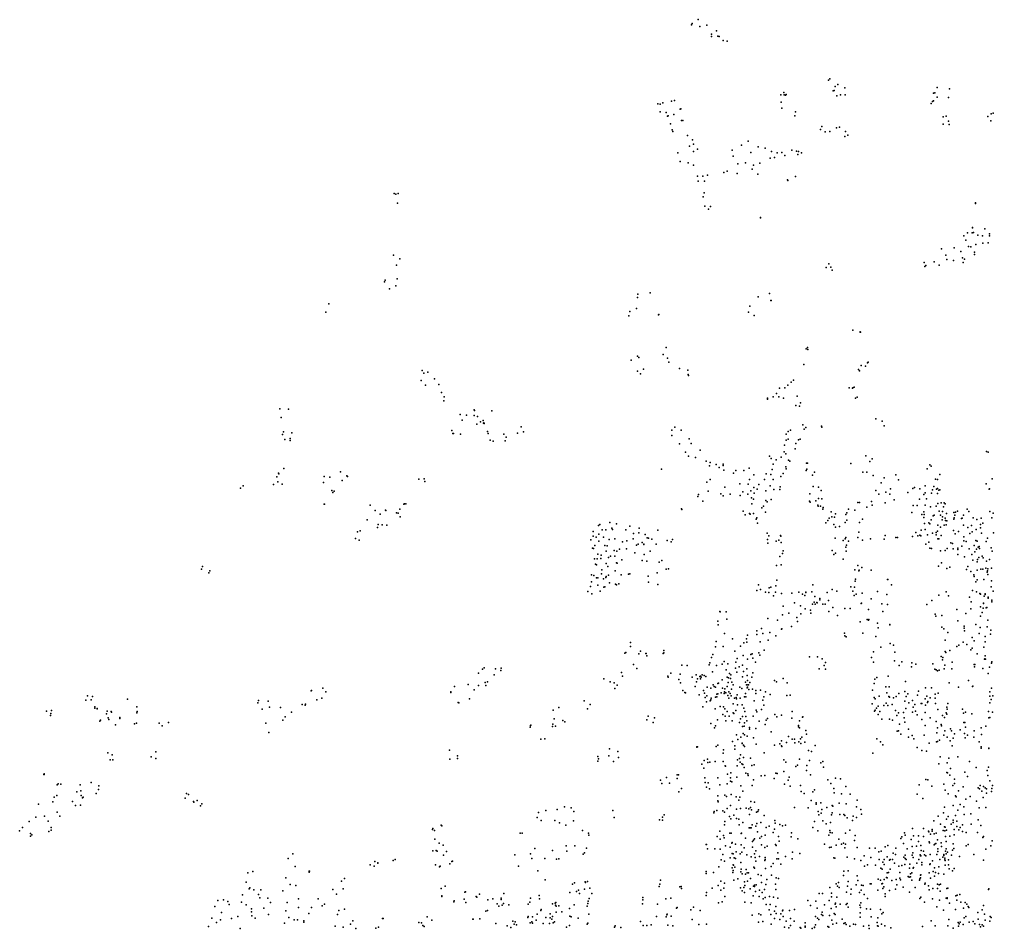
# Model space of a CAD drawing. Header units: millimetres. Extents: x -60275265 to 22802890, y -38578442 to 24337084.
# Drawn here: x -25830378 to -18736378, y -18647304 to -12029304 of the extents above; entities that cross this region are included whole.
import ezdxf

# ---------------------------------------------------------------- set-up
doc = ezdxf.new("R2010")
doc.units = ezdxf.units.MM
doc.header["$MEASUREMENT"] = 0
doc.layers.add('particles', color=7, linetype='Continuous', true_color=0x000000)

msp = doc.modelspace()

# ---------------------------------------------------------------- linework, layer by layer
at = {"layer": 'particles', "color": 93, "true_color": 0x67d435}
for p in [(-20931378, -12059304), (-20887378, -12029304), (-20936378, -12067304), (-20875378, -12081304), (-20824378, -12071304), (-20754378, -12112304), (-20791378, -12135304), (-20789378, -12153304), (-20744378, -12151304), (-20734378, -12153304), (-20706378, -12183304), (-20676378, -12188304), (-19937378, -12471304), (-19927378, -12462304), (-19905378, -12548304), (-19897378, -12547304), (-19890378, -12518304), (-19870378, -12503304), (-19820378, -12526304), (-19147378, -12523304), (-19057378, -12534304), (-21082378, -12623304), (-21060378, -12618304), (-20284378, -12577304), (-20262378, -12561304), (-20261378, -12578304), (-20251378, -12579304), (-20246378, -12574304), (-19878378, -12586304), (-19850378, -12578304), (-19816378, -12578304), (-19180378, -12626304), (-19173378, -12566304), (-19173378, -12622304), (-19163378, -12563304), (-19147378, -12594304), (-19065378, -12596304), (-21181378, -12642304), (-21164378, -12645304), (-21144378, -12636304), (-21017378, -12682304), (-21013378, -12679304), (-20283378, -12632304), (-20278378, -12674304), (-19191378, -12640304), (-21164378, -12702304), (-21119378, -12706304), (-21111378, -12733304), (-21105378, -12731304), (-21064378, -12721304), (-21009378, -12765304), (-20999378, -12765304), (-20184378, -12731304), (-20177378, -12702304), (-19103378, -12738304), (-19080378, -12733304), (-18778378, -12735304), (-18756378, -12768304), (-18753378, -12717304), (-18739378, -12711304), (-21088378, -12789304), (-21077378, -12832304), (-19995378, -12829304), (-19987378, -12808304), (-19880378, -12817304), (-19858378, -12812304), (-19102378, -12791304), (-19063378, -12769304), (-19058378, -12794304), (-21072378, -12845304), (-20965378, -12873304), (-20929378, -12904304), (-19963378, -12848304), (-19927378, -12844304), (-19819378, -12882304), (-19815378, -12845304), (-19798378, -12872304), (-20951378, -12952304), (-20922378, -12937304), (-20891378, -12974304), (-20639378, -12980304), (-20571378, -12944304), (-20522378, -12915304), (-20449378, -12955304), (-20400378, -12965304), (-20205378, -12981304), (-21034378, -13001304), (-20921378, -12990304), (-20633378, -13024304), (-20504378, -12998304), (-20362378, -13038304), (-20354378, -12990304), (-20332378, -13034304), (-20311378, -12999304), (-20277378, -12997304), (-20256378, -13018304), (-20170378, -12988304), (-20160378, -13011304), (-20157378, -12991304), (-20135378, -12999304), (-21018378, -13063304), (-20959378, -13072304), (-20920378, -13090304), (-20599378, -13081304), (-20543378, -13072304), (-20493378, -13119304), (-20484378, -13090304), (-20439378, -13075304), (-20893378, -13169304), (-20853378, -13170304), (-20818378, -13163304), (-20700378, -13143304), (-20675378, -13134304), (-20602378, -13150304), (-20452378, -13155304), (-20178378, -13172304), (-20886378, -13206304), (-20841378, -13207304), (-20236378, -13196304), (-20234378, -13201304), (-23102378, -13295304), (-23088378, -13300304), (-23073378, -13295304), (-20850378, -13320304), (-20843378, -13290304), (-23078378, -13366304), (-23078378, -13367304), (-20838378, -13389304), (-20798378, -13391304), (-18868378, -13364304), (-18868378, -13368304), (-18868378, -13368304), (-20813378, -13409304), (-20434378, -13472304), (-20433378, -13471304), (-18890378, -13543304), (-18889378, -13545304), (-18952378, -13605304), (-18926378, -13582304), (-18891378, -13582304), (-18881378, -13581304), (-18851378, -13598304), (-18817378, -13605304), (-18799378, -13553304), (-18766378, -13589304), (-18765378, -13604304), (-18938378, -13635304), (-18918378, -13681304), (-18901378, -13685304), (-18866378, -13666304), (-18814378, -13658304), (-18774378, -13655304), (-23105378, -13744304), (-19116378, -13699304), (-19084378, -13745304), (-19022378, -13692304), (-18975378, -13717304), (-18875378, -13722304), (-18875378, -13740304), (-23084378, -13818304), (-23061378, -13771304), (-19935378, -13807304), (-19922378, -13832304), (-19240378, -13798304), (-19236378, -13827304), (-19229378, -13819304), (-19169378, -13793304), (-19133378, -13817304), (-19076378, -13777304), (-19027378, -13783304), (-18963378, -13764304), (-18958378, -13798304), (-18947378, -13774304), (-19954378, -13834304), (-19910378, -13854304), (-23172378, -13939304), (-23167378, -13926304), (-23088378, -13967304), (-23080378, -13916304), (-23135378, -13989304), (-21327378, -14029304), (-21236378, -14019304), (-20368378, -14025304), (-23578378, -14100304), (-21330378, -14053304), (-20450378, -14048304), (-20357378, -14075304), (-20356378, -14075304), (-23598378, -14160304), (-21392378, -14187304), (-21391378, -14187304), (-21384378, -14154304), (-21335378, -14132304), (-21177378, -14178304), (-21177378, -14178304), (-21174378, -14177304), (-20520378, -14160304), (-20510378, -14117304), (-20480378, -14184304), (-19761378, -14291304), (-19760378, -14292304), (-19760378, -14292304), (-19708378, -14304304), (-19708378, -14305304), (-19705378, -14306304), (-21142378, -14469304), (-21120378, -14418304), (-20100378, -14427304), (-20091378, -14418304), (-20089378, -14432304), (-21376378, -14510304), (-21330378, -14481304), (-21318378, -14490304), (-21111378, -14495304), (-21101378, -14523304), (-20118378, -14542304), (-19655378, -14529304), (-19654378, -14529304), (-19648378, -14525304), (-22896378, -14584304), (-22886378, -14603304), (-22856378, -14596304), (-21328378, -14590304), (-21307378, -14609304), (-21286378, -14574304), (-21023378, -14570304), (-20962378, -14582304), (-19719378, -14578304), (-19713378, -14586304), (-19699378, -14549304), (-19669378, -14553304), (-22905378, -14657304), (-22807378, -14646304), (-20959378, -14614304), (-20958378, -14622304), (-20210378, -14670304), (-20193378, -14654304), (-22874378, -14691304), (-22776378, -14687304), (-22756378, -14745304), (-20317378, -14752304), (-20295378, -14713304), (-20255378, -14711304), (-20233378, -14691304), (-19788378, -14710304), (-19764378, -14713304), (-19760378, -14710304), (-19752378, -14707304), (-22740378, -14806304), (-22736378, -14775304), (-20383378, -14787304), (-20383378, -14792304), (-20341378, -14775304), (-20299378, -14775304), (-20265378, -14785304), (-20167378, -14772304), (-20142378, -14819304), (-19742378, -14787304), (-19729378, -14778304), (-23935378, -14863304), (-23870378, -14867304), (-22519378, -14871304), (-22516378, -14876304), (-22391378, -14879304), (-20176378, -14840304), (-20150378, -14844304), (-23923378, -14927304), (-22621378, -14904304), (-22605378, -14947304), (-22575378, -14910304), (-22518378, -14913304), (-22494378, -14920304), (-22473378, -14958304), (-22452378, -14948304), (-22450378, -14968304), (-22449378, -14966304), (-19594378, -14936304), (-19547378, -14954304), (-23908378, -15032304), (-22680378, -15021304), (-22500378, -14976304), (-22446378, -14971304), (-22421378, -15029304), (-22175378, -14994304), (-22158378, -15032304), (-21080378, -15019304), (-21056378, -14997304), (-21011378, -15018304), (-20232378, -15028304), (-20215378, -15018304), (-20125378, -14981304), (-20116378, -15012304), (-20102378, -14999304), (-19988378, -14990304), (-19987378, -14996304), (-19533378, -14988304), (-23915378, -15051304), (-23897378, -15087304), (-23858378, -15080304), (-23858378, -15093304), (-23847378, -15039304), (-22674378, -15044304), (-22669378, -15042304), (-22618378, -15047304), (-22417378, -15043304), (-22401378, -15091304), (-22379378, -15100304), (-22303378, -15048304), (-22292378, -15096304), (-22285378, -15071304), (-22204378, -15040304), (-21079378, -15057304), (-20952378, -15081304), (-20246378, -15048304), (-20246378, -15091304), (-20231378, -15085304), (-20157378, -15090304), (-20143378, -15085304), (-21024378, -15118304), (-20979378, -15179304), (-20937378, -15116304), (-20873378, -15164304), (-20261378, -15177304), (-20258378, -15127304), (-20181378, -15154304), (-20176378, -15115304), (-18787378, -15173304), (-18787378, -15173304), (-18775378, -15179304), (-20957378, -15208304), (-20906378, -15217304), (-20830378, -15244304), (-20368378, -15209304), (-20356378, -15226304), (-20318378, -15234304), (-20282378, -15216304), (-20249378, -15191304), (-20230378, -15238304), (-20219378, -15245304), (-19666378, -15206304), (-19636378, -15246304), (-19620378, -15227304), (-23905378, -15297304), (-23493378, -15322304), (-21155378, -15302304), (-21155378, -15302304), (-20805378, -15279304), (-20800378, -15254304), (-20756378, -15270304), (-20734378, -15290304), (-20705378, -15267304), (-20704378, -15275304), (-20699378, -15311304), (-20612378, -15312304), (-20554378, -15313304), (-20516378, -15296304), (-20347378, -15305304), (-20341378, -15266304), (-20248378, -15286304), (-20245378, -15301304), (-20100378, -15313304), (-20099378, -15259304), (-20099378, -15259304), (-20095378, -15304304), (-20092378, -15260304), (-19775378, -15261304), (-19219378, -15300304), (-19200378, -15272304), (-19191378, -15281304), (-23956378, -15359304), (-23955378, -15358304), (-23943378, -15333304), (-23942378, -15338304), (-23610378, -15355304), (-23569378, -15360304), (-23480378, -15385304), (-23446378, -15352304), (-23440378, -15357304), (-22921378, -15376304), (-22882378, -15373304), (-22878378, -15393304), (-20799378, -15377304), (-20629378, -15332304), (-20512378, -15379304), (-20482378, -15344304), (-20405378, -15379304), (-20393378, -15336304), (-20358378, -15341304), (-20341378, -15377304), (-20285378, -15356304), (-20268378, -15334304), (-20054378, -15347304), (-20039378, -15324304), (-19688378, -15325304), (-19659378, -15324304), (-19613378, -15348304), (-19533378, -15367304), (-19448378, -15343304), (-19428378, -15381304), (-19158378, -15375304), (-19144378, -15377304), (-19127378, -15342304), (-18745378, -15372304), (-24220378, -15442304), (-24201378, -15424304), (-23980378, -15415304), (-23948378, -15394304), (-23948378, -15394304), (-23916378, -15411304), (-23616378, -15400304), (-23554378, -15459304), (-23539378, -15464304), (-20824378, -15397304), (-20815378, -15462304), (-20693378, -15433304), (-20583378, -15410304), (-20524378, -15413304), (-20503378, -15461304), (-20482378, -15437304), (-20458378, -15449304), (-20445378, -15414304), (-20395378, -15461304), (-20363378, -15424304), (-20335378, -15450304), (-20293378, -15450304), (-20291378, -15432304), (-20050378, -15429304), (-20010378, -15433304), (-19992378, -15459304), (-19594378, -15458304), (-19555378, -15402304), (-19486378, -15447304), (-19324378, -15443304), (-19311378, -15437304), (-19272378, -15446304), (-19234378, -15425304), (-19180378, -15453304), (-19170378, -15430304), (-19152378, -15449304), (-19145378, -15443304), (-19135378, -15456304), (-19127378, -15453304), (-18790378, -15410304), (-18768378, -15449304), (-18766378, -15445304), (-23549378, -15472304), (-20889378, -15502304), (-20884378, -15488304), (-20854378, -15535304), (-20721378, -15483304), (-20704378, -15497304), (-20653378, -15485304), (-20581378, -15494304), (-20562378, -15468304), (-20525378, -15485304), (-20498378, -15512304), (-20483378, -15521304), (-20479378, -15477304), (-20395378, -15532304), (-20356378, -15524304), (-20074378, -15482304), (-20031378, -15534304), (-20011378, -15517304), (-19987378, -15518304), (-19571378, -15485304), (-19521378, -15471304), (-19490378, -15485304), (-19459378, -15527304), (-19359378, -15473304), (-19274378, -15522304), (-19244378, -15488304), (-19233378, -15475304), (-19224378, -15520304), (-19187378, -15478304), (-19145378, -15480304), (-23610378, -15557304), (-23609378, -15558304), (-23277378, -15565304), (-23240378, -15603304), (-23165378, -15601304), (-23162378, -15604304), (-23061378, -15595304), (-23030378, -15558304), (-23025378, -15555304), (-23017378, -15556304), (-21008378, -15592304), (-21006378, -15597304), (-21006378, -15597304), (-20497378, -15555304), (-20423378, -15585304), (-20411378, -15573304), (-20384378, -15541304), (-20076378, -15536304), (-20072378, -15542304), (-20015378, -15566304), (-20014378, -15572304), (-19996378, -15572304), (-19980378, -15595304), (-19976378, -15581304), (-19792378, -15594304), (-19747378, -15601304), (-19724378, -15546304), (-19713378, -15546304), (-19659378, -15580304), (-19624378, -15537304), (-19619378, -15564304), (-19524378, -15547304), (-19320378, -15568304), (-19293378, -15568304), (-19234378, -15565304), (-19195378, -15576304), (-19153378, -15571304), (-19141378, -15553304), (-19118378, -15548304), (-19100378, -15578304), (-19095378, -15548304), (-19089378, -15555304), (-18928378, -15595304), (-23298378, -15672304), (-23204378, -15631304), (-23085378, -15621304), (-23072378, -15624304), (-23057378, -15649304), (-20560378, -15608304), (-20545378, -15636304), (-20513378, -15626304), (-20508378, -15630304), (-20484378, -15626304), (-20465378, -15667304), (-20461378, -15657304), (-20397378, -15617304), (-19943378, -15676304), (-19933378, -15659304), (-19919378, -15613304), (-19914378, -15651304), (-19895378, -15653304), (-19887378, -15629304), (-19811378, -15632304), (-19805378, -15620304), (-19805378, -15675304), (-19691378, -15666304), (-19331378, -15619304), (-19259378, -15632304), (-19244378, -15654304), (-19243378, -15614304), (-19242378, -15632304), (-19190378, -15671304), (-19176378, -15642304), (-19169378, -15638304), (-19133378, -15608304), (-19121378, -15638304), (-19109378, -15671304), (-19108378, -15612304), (-19108378, -15651304), (-19088378, -15659304), (-19085378, -15677304), (-19079378, -15626304), (-19026378, -15668304), (-19024378, -15618304), (-19023378, -15657304), (-19018378, -15637304), (-19012378, -15617304), (-18999378, -15609304), (-18970378, -15661304), (-18965378, -15660304), (-18955378, -15637304), (-18917378, -15610304), (-18885378, -15658304), (-18858378, -15670304), (-18826378, -15660304), (-18764378, -15612304), (-18748378, -15658304), (-18738378, -15623304), (-23222378, -15727304), (-23217378, -15706304), (-23188378, -15708304), (-23155378, -15711304), (-21613378, -15713304), (-21603378, -15706304), (-21587378, -15745304), (-21559378, -15745304), (-21531378, -15692304), (-21517378, -15733304), (-21512378, -15742304), (-21482378, -15700304), (-21415378, -15745304), (-21385378, -15719304), (-21317378, -15733304), (-21182378, -15746304), (-20455378, -15695304), (-19957378, -15693304), (-19900378, -15706304), (-19887378, -15724304), (-19857378, -15721304), (-19816378, -15691304), (-19711378, -15692304), (-19262378, -15748304), (-19238378, -15699304), (-19234378, -15742304), (-19208378, -15694304), (-19200378, -15701304), (-19142378, -15711304), (-19121378, -15726304), (-19121378, -15726304), (-19096378, -15711304), (-19082378, -15707304), (-19076378, -15680304), (-18954378, -15710304), (-18923378, -15728304), (-18896378, -15712304), (-18863378, -15742304), (-18832378, -15706304), (-18831378, -15730304), (-18814378, -15696304), (-23382378, -15807304), (-23368378, -15759304), (-23349378, -15751304), (-21670378, -15817304), (-21653378, -15791304), (-21651378, -15756304), (-21631378, -15799304), (-21611378, -15775304), (-21577378, -15798304), (-21535378, -15814304), (-21494378, -15809304), (-21360378, -15809304), (-21358378, -15771304), (-21319378, -15767304), (-21274378, -15779304), (-21259378, -15803304), (-21250378, -15806304), (-21225378, -15812304), (-21075378, -15816304), (-20385378, -15768304), (-20382378, -15814304), (-20372378, -15787304), (-20287378, -15786304), (-20285378, -15791304), (-19890378, -15806304), (-19816378, -15811304), (-19812378, -15801304), (-19723378, -15800304), (-19718378, -15761304), (-19633378, -15810304), (-19533378, -15813304), (-19524378, -15786304), (-19447378, -15800304), (-19435378, -15800304), (-19327378, -15792304), (-19301378, -15764304), (-19288378, -15788304), (-19272378, -15784304), (-19266378, -15789304), (-19217378, -15781304), (-19181378, -15769304), (-19153378, -15765304), (-19153378, -15782304), (-19145378, -15754304), (-19142378, -15810304), (-19134378, -15810304), (-19118378, -15785304), (-19027378, -15750304), (-19015378, -15773304), (-18991378, -15756304), (-18951378, -15795304), (-18908378, -15772304), (-18892378, -15758304), (-18823378, -15769304), (-18780378, -15804304), (-18736378, -15766304), (-23357378, -15820304), (-21657378, -15877304), (-21650378, -15880304), (-21639378, -15859304), (-21610378, -15826304), (-21567378, -15859304), (-21551378, -15861304), (-21459378, -15886304), (-21439378, -15831304), (-21409378, -15884304), (-21407378, -15825304), (-21336378, -15857304), (-21325378, -15850304), (-21294378, -15836304), (-21284378, -15851304), (-21283378, -15850304), (-21193378, -15848304), (-21113378, -15823304), (-21084378, -15832304), (-20379378, -15842304), (-20319378, -15827304), (-20300378, -15820304), (-20283378, -15837304), (-19832378, -15823304), (-19812378, -15871304), (-19807378, -15856304), (-19791378, -15826304), (-19691378, -15820304), (-19228378, -15850304), (-19208378, -15834304), (-19199378, -15877304), (-19188378, -15880304), (-19073378, -15880304), (-19047378, -15838304), (-19034378, -15843304), (-19030378, -15884304), (-18997378, -15887304), (-18995378, -15879304), (-18966378, -15864304), (-18951378, -15824304), (-18936378, -15829304), (-18913378, -15882304), (-18878378, -15858304), (-18865378, -15823304), (-18861378, -15885304), (-18855378, -15827304), (-18847378, -15871304), (-18841378, -15867304), (-18839378, -15880304), (-18790378, -15829304), (-18753378, -15876304), (-21641378, -15956304), (-21622378, -15955304), (-21619378, -15922304), (-21595378, -15953304), (-21593378, -15929304), (-21558378, -15900304), (-21539378, -15945304), (-21526378, -15935304), (-21500378, -15896304), (-21493378, -15936304), (-21480378, -15901304), (-21348378, -15912304), (-21280378, -15925304), (-21236378, -15900304), (-20292378, -15939304), (-20272378, -15916304), (-20267378, -15898304), (-19912378, -15896304), (-19898378, -15924304), (-19888378, -15915304), (-19831378, -15957304), (-19808378, -15899304), (-19123378, -15897304), (-19088378, -15894304), (-18995378, -15925304), (-18947378, -15941304), (-18895378, -15924304), (-18872378, -15905304), (-18852378, -15960304), (-18843378, -15946304), (-18818378, -15937304), (-18812378, -15949304), (-18766378, -15961304), (-18746378, -15899304), (-24504378, -16030304), (-24496378, -16012304), (-21635378, -15995304), (-21628378, -16000304), (-21556378, -15989304), (-21545378, -16012304), (-21482378, -15985304), (-21478378, -15987304), (-21444378, -15963304), (-21296378, -15967304), (-21262378, -15972304), (-21170378, -15981304), (-21151378, -15967304), (-21121378, -16031304), (-21103378, -16029304), (-20316378, -16003304), (-20282378, -16000304), (-19725378, -16004304), (-19696378, -16019304), (-19137378, -16010304), (-19116378, -15985304), (-19075378, -16026304), (-19053378, -16016304), (-18922378, -16012304), (-18886378, -15965304), (-18856378, -15977304), (-18828378, -16031304), (-18813378, -16030304), (-18792378, -16023304), (-18787378, -15973304), (-18777378, -16028304), (-18750378, -16023304), (-24450378, -16057304), (-24443378, -16042304), (-21663378, -16073304), (-21648378, -16078304), (-21628378, -16094304), (-21619378, -16095304), (-21591378, -16064304), (-21589378, -16035304), (-21576378, -16102304), (-21559378, -16091304), (-21557378, -16084304), (-21541378, -16074304), (-21492378, -16044304), (-21449378, -16071304), (-21394378, -16068304), (-21385378, -16065304), (-21251378, -16081304), (-21185378, -16057304), (-19747378, -16036304), (-19717378, -16042304), (-19715378, -16039304), (-19627378, -16037304), (-19627378, -16038304), (-18933378, -16034304), (-18901378, -16048304), (-18880378, -16071304), (-18878378, -16084304), (-18855378, -16039304), (-18783378, -16052304), (-18780378, -16042304), (-18777378, -16069304), (-21671378, -16158304), (-21665378, -16122304), (-21619378, -16147304), (-21574378, -16161304), (-21567378, -16159304), (-21533378, -16130304), (-21490378, -16139304), (-21482378, -16144304), (-21465378, -16138304), (-21249378, -16125304), (-21180378, -16143304), (-20447378, -16145304), (-20369378, -16166304), (-20357378, -16162304), (-20321378, -16153304), (-20314378, -16111304), (-20052378, -16144304), (-19776378, -16159304), (-19748378, -16162304), (-19743378, -16119304), (-19742378, -16104304), (-19509378, -16106304), (-19506378, -16105304), (-19480378, -16146304), (-18865378, -16122304), (-18856378, -16109304), (-18807378, -16105304), (-18753378, -16159304), (-18751378, -16115304), (-21691378, -16194304), (-21661378, -16211304), (-21602378, -16192304), (-20461378, -16187304), (-20433378, -16179304), (-20397378, -16199304), (-20372378, -16201304), (-20339378, -16225304), (-20325378, -16199304), (-20281378, -16209304), (-20206378, -16205304), (-20155378, -16199304), (-20127378, -16213304), (-20111378, -16222304), (-20102378, -16198304), (-20102378, -16201304), (-20059378, -16196304), (-20037378, -16231304), (-19948378, -16201304), (-19912378, -16179304), (-19877378, -16190304), (-19761378, -16190304), (-19751378, -16223304), (-19736378, -16213304), (-19693378, -16206304), (-19580378, -16194304), (-19514378, -16215304), (-19135378, -16220304), (-19081378, -16196304), (-19065378, -16226304), (-18910378, -16235304), (-18888378, -16187304), (-18859378, -16197304), (-18836378, -16207304), (-18831378, -16213304), (-18804378, -16228304), (-18798378, -16210304), (-18797378, -16215304), (-18776378, -16242304), (-18775378, -16234304), (-18739378, -16190304), (-20269378, -16301304), (-20186378, -16276304), (-20142378, -16297304), (-20055378, -16286304), (-20054378, -16285304), (-20043378, -16272304), (-20034378, -16286304), (-20022378, -16273304), (-20020378, -16275304), (-20002378, -16255304), (-20001378, -16245304), (-19979378, -16286304), (-19962378, -16285304), (-19937378, -16260304), (-19907378, -16309304), (-19701378, -16281304), (-19697378, -16279304), (-19628378, -16247304), (-19549378, -16284304), (-19509378, -16289304), (-19221378, -16289304), (-19186378, -16259304), (-18899378, -16268304), (-18831378, -16305304), (-18812378, -16314304), (-18810378, -16279304), (-18810378, -16281304), (-18789378, -16313304), (-18785378, -16311304), (-18749378, -16257304), (-18748378, -16269304), (-20729378, -16339304), (-20727378, -16342304), (-20682378, -16341304), (-20273378, -16364304), (-20226378, -16350304), (-20169378, -16382304), (-20139378, -16357304), (-20108378, -16320304), (-20069378, -16330304), (-20067378, -16351304), (-19936378, -16339304), (-19873378, -16367304), (-19820378, -16317304), (-19781378, -16318304), (-19646378, -16324304), (-19542378, -16340304), (-19162378, -16358304), (-19155378, -16372304), (-19113378, -16368304), (-19002378, -16324304), (-18937378, -16353304), (-18902378, -16320304), (-18832378, -16373304), (-18818378, -16346304), (-20745378, -16410304), (-20742378, -16436304), (-20679378, -16396304), (-20380378, -16389304), (-20380378, -16389304), (-20309378, -16403304), (-20208378, -16449304), (-20164378, -16411304), (-19707378, -16415304), (-19656378, -16398304), (-19647378, -16403304), (-19645378, -16397304), (-19580378, -16425304), (-19575378, -16457304), (-19492378, -16435304), (-19491378, -16433304), (-19113378, -16454304), (-18997378, -16408304), (-18949378, -16447304), (-18864378, -16434304), (-18833378, -16455304), (-18783378, -16450304), (-18778378, -16403304), (-20695378, -16500304), (-20528378, -16511304), (-20461378, -16480304), (-20459378, -16507304), (-20426378, -16463304), (-20416378, -16500304), (-20364378, -16492304), (-20321378, -16517304), (-20281378, -16467304), (-20278378, -16466304), (-19822378, -16496304), (-19818378, -16516304), (-19809378, -16524304), (-19688378, -16497304), (-19592378, -16520304), (-19098378, -16466304), (-19069378, -16491304), (-18949378, -16460304), (-18948378, -16479304), (-18840378, -16500304), (-18796378, -16521304), (-18759378, -16503304), (-18755378, -16475304), (-21380378, -16565304), (-21380378, -16594304), (-20761378, -16596304), (-20755378, -16558304), (-20704378, -16593304), (-20638378, -16538304), (-20579378, -16592304), (-20555378, -16566304), (-20534378, -16539304), (-20533378, -16562304), (-20436378, -16561304), (-20378378, -16547304), (-19557378, -16598304), (-19488378, -16573304), (-19465378, -16584304), (-19089378, -16548304), (-19004378, -16594304), (-18988378, -16584304), (-18956378, -16562304), (-18930378, -16579304), (-18892378, -16529304), (-18876378, -16553304), (-18807378, -16599304), (-18798378, -16559304), (-21420378, -16643304), (-21415378, -16637304), (-21319378, -16647304), (-21308378, -16628304), (-21268378, -16644304), (-21267378, -16644304), (-21262378, -16661304), (-21141378, -16644304), (-21138378, -16640304), (-21137378, -16624304), (-20781378, -16653304), (-20619378, -16629304), (-20559378, -16659304), (-20504378, -16652304), (-20495378, -16648304), (-20446378, -16639304), (-20438378, -16657304), (-20407378, -16620304), (-20077378, -16670304), (-20018378, -16668304), (-19609378, -16633304), (-19454378, -16636304), (-19117378, -16666304), (-19089378, -16631304), (-19083378, -16637304), (-19054378, -16623304), (-18902378, -16617304), (-18892378, -16606304), (-18856378, -16648304), (-18797378, -16662304), (-21358378, -16725304), (-21007378, -16730304), (-20966378, -16731304), (-20806378, -16727304), (-20802378, -16712304), (-20790378, -16675304), (-20754378, -16731304), (-20713378, -16722304), (-20698378, -16703304), (-20672378, -16721304), (-20612378, -16709304), (-20603378, -16682304), (-20588378, -16741304), (-20563378, -16730304), (-20528378, -16687304), (-20489378, -16680304), (-20469378, -16709304), (-19983378, -16684304), (-19969378, -16731304), (-19959378, -16711304), (-19625378, -16673304), (-19609378, -16708304), (-19457378, -16699304), (-19424378, -16733304), (-19403378, -16705304), (-19334378, -16741304), (-19332378, -16713304), (-19302378, -16723304), (-19177378, -16720304), (-19107378, -16690304), (-19105378, -16673304), (-19091378, -16730304), (-19038378, -16708304), (-18876378, -16725304), (-18875378, -16725304), (-18873378, -16726304), (-18801378, -16685304), (-18800378, -16684304), (-18795378, -16686304), (-18750378, -16715304), (-18748378, -16706304), (-22486378, -16788304), (-22457378, -16759304), (-22446378, -16749304), (-22372378, -16801304), (-22362378, -16757304), (-22325378, -16769304), (-22323378, -16751304), (-21446378, -16784304), (-21438378, -16809304), (-21334378, -16755304), (-21108378, -16810304), (-21086378, -16788304), (-21019378, -16795304), (-20902378, -16799304), (-20870378, -16811304), (-20857378, -16800304), (-20843378, -16806304), (-20832378, -16812304), (-20782378, -16779304), (-20684378, -16763304), (-20660378, -16790304), (-20648378, -16800304), (-20615378, -16752304), (-20605378, -16781304), (-20557378, -16776304), (-20533378, -16756304), (-20531378, -16804304), (-20490378, -16785304), (-20007378, -16757304), (-19960378, -16758304), (-19504378, -16811304), (-19163378, -16760304), (-19153378, -16763304), (-19143378, -16772304), (-19133378, -16767304), (-19096378, -16757304), (-19039378, -16757304), (-18874378, -16742304), (-18813378, -16753304), (-18776378, -16791304), (-18766378, -16745304), (-22563378, -16871304), (-22486378, -16877304), (-22438378, -16857304), (-22433378, -16877304), (-22421378, -16852304), (-21573378, -16829304), (-21528378, -16850304), (-21498378, -16858304), (-21476378, -16876304), (-21105378, -16818304), (-21028378, -16835304), (-21016378, -16858304), (-20931378, -16818304), (-20899378, -16851304), (-20891378, -16830304), (-20876378, -16813304), (-20870378, -16829304), (-20866378, -16816304), (-20778378, -16873304), (-20744378, -16864304), (-20740378, -16862304), (-20713378, -16836304), (-20675378, -16818304), (-20669378, -16855304), (-20666378, -16821304), (-20652378, -16827304), (-20643378, -16854304), (-20632378, -16874304), (-20565378, -16814304), (-20542378, -16853304), (-20535378, -16874304), (-20529378, -16872304), (-20528378, -16841304), (-20520378, -16872304), (-20511378, -16856304), (-20497378, -16816304), (-20330378, -16842304), (-20317378, -16850304), (-20267378, -16826304), (-20238378, -16859304), (-19606378, -16864304), (-19600378, -16831304), (-19586378, -16820304), (-19377378, -16848304), (-19058378, -16858304), (-18919378, -16841304), (-18887378, -16882304), (-25334378, -16954304), (-23706378, -16916304), (-23704378, -16914304), (-23620378, -16896304), (-23600378, -16923304), (-22689378, -16924304), (-22688378, -16928304), (-22662378, -16885304), (-22518378, -16909304), (-21495378, -16900304), (-20998378, -16914304), (-20985378, -16928304), (-20980378, -16930304), (-20909378, -16885304), (-20880378, -16945304), (-20848378, -16915304), (-20842378, -16934304), (-20823378, -16952304), (-20822378, -16890304), (-20794378, -16897304), (-20771378, -16885304), (-20760378, -16891304), (-20751378, -16941304), (-20744378, -16939304), (-20720378, -16931304), (-20710378, -16898304), (-20698378, -16935304), (-20695378, -16925304), (-20693378, -16901304), (-20686378, -16931304), (-20676378, -16884304), (-20670378, -16950304), (-20663378, -16923304), (-20653378, -16937304), (-20647378, -16954304), (-20645378, -16905304), (-20604378, -16945304), (-20583378, -16891304), (-20570378, -16900304), (-20542378, -16935304), (-20530378, -16895304), (-20527378, -16890304), (-20518378, -16908304), (-20491378, -16905304), (-20468378, -16914304), (-20468378, -16937304), (-20434378, -16911304), (-20397378, -16925304), (-20363378, -16943304), (-20241378, -16951304), (-20216378, -16948304), (-19618378, -16911304), (-19520378, -16888304), (-19514378, -16932304), (-19496378, -16888304), (-19426378, -16936304), (-19383378, -16921304), (-19361378, -16938304), (-19289378, -16948304), (-19282378, -16920304), (-19231378, -16895304), (-19188378, -16894304), (-19161378, -16942304), (-19140378, -16934304), (-18991378, -16891304), (-18889378, -16886304), (-18764378, -16923304), (-18751378, -16896304), (-18741378, -16954304), (-25347378, -16984304), (-25307378, -16981304), (-25297378, -16958304), (-25044378, -16977304), (-24095378, -17003304), (-24089378, -16986304), (-24020378, -16993304), (-23770378, -17016304), (-23749378, -17022304), (-23747378, -17014304), (-23664378, -16982304), (-23629378, -16969304), (-22634378, -17002304), (-22631378, -17005304), (-22553378, -16975304), (-21717378, -16990304), (-21674378, -17017304), (-20836378, -16964304), (-20826378, -16996304), (-20799378, -16990304), (-20796378, -16982304), (-20792378, -16970304), (-20761378, -16962304), (-20750378, -16960304), (-20663378, -16970304), (-20633378, -17012304), (-20622378, -16969304), (-20611378, -16964304), (-20607378, -16974304), (-20601378, -17019304), (-20582378, -16970304), (-20567378, -17019304), (-20550378, -16960304), (-20539378, -16961304), (-20479378, -16989304), (-20416378, -16984304), (-20408378, -16961304), (-20408378, -17022304), (-19620378, -17012304), (-19606378, -16964304), (-19598378, -16974304), (-19568378, -16956304), (-19534378, -17024304), (-19517378, -17006304), (-19506378, -17023304), (-19498378, -16958304), (-19494378, -16962304), (-19474378, -17016304), (-19464378, -16968304), (-19446378, -16959304), (-19383378, -16993304), (-19372378, -16958304), (-19353378, -17003304), (-19327378, -16986304), (-19310378, -17015304), (-19262378, -17010304), (-19259378, -17009304), (-19233378, -16975304), (-19231378, -17021304), (-19222378, -16955304), (-19216378, -17002304), (-19214378, -16995304), (-19197378, -16967304), (-19161378, -16970304), (-19159378, -17008304), (-19068378, -17010304), (-18763378, -16955304), (-18762378, -17005304), (-18753378, -16980304), (-25633378, -17065304), (-25602378, -17082304), (-25598378, -17060304), (-25281378, -17034304), (-25280378, -17043304), (-25265378, -17047304), (-25264378, -17046304), (-25197378, -17085304), (-25191378, -17064304), (-25163378, -17068304), (-25161378, -17071304), (-24976378, -17032304), (-24976378, -17076304), (-24974378, -17068304), (-24063378, -17049304), (-24010378, -17035304), (-23929378, -17038304), (-23849378, -17073304), (-21943378, -17058304), (-21901378, -17039304), (-21692378, -17047304), (-20853378, -17032304), (-20763378, -17047304), (-20726378, -17030304), (-20708378, -17090304), (-20702378, -17034304), (-20693378, -17047304), (-20676378, -17068304), (-20632378, -17076304), (-20628378, -17082304), (-20613378, -17059304), (-20555378, -17042304), (-20548378, -17068304), (-20465378, -17057304), (-20460378, -17070304), (-20425378, -17053304), (-20328378, -17088304), (-20279378, -17094304), (-20203378, -17066304), (-19603378, -17065304), (-19599378, -17058304), (-19589378, -17043304), (-19576378, -17029304), (-19575378, -17088304), (-19563378, -17067304), (-19450378, -17060304), (-19429378, -17077304), (-19392378, -17074304), (-19375378, -17046304), (-19326378, -17072304), (-19322378, -17035304), (-19304378, -17065304), (-19291378, -17092304), (-19234378, -17074304), (-19141378, -17053304), (-19080378, -17077304), (-19077378, -17087304), (-19075378, -17035304), (-19073378, -17051304), (-18961378, -17051304), (-18954378, -17079304), (-18941378, -17073304), (-18894378, -17083304), (-18773378, -17066304), (-18744378, -17072304), (-25603378, -17097304), (-25244378, -17137304), (-25239378, -17129304), (-25185378, -17113304), (-25179378, -17126304), (-25131378, -17163304), (-25100378, -17111304), (-25099378, -17118304), (-24993378, -17158304), (-24978378, -17151304), (-24813378, -17152304), (-24745378, -17146304), (-24037378, -17152304), (-23912378, -17131304), (-23894378, -17107304), (-22106378, -17167304), (-21946378, -17159304), (-21936378, -17121304), (-21872378, -17132304), (-21859378, -17142304), (-21260378, -17127304), (-21252378, -17101304), (-21216378, -17147304), (-21204378, -17113304), (-20795378, -17155304), (-20746378, -17127304), (-20691378, -17100304), (-20685378, -17134304), (-20662378, -17101304), (-20639378, -17135304), (-20585378, -17148304), (-20578378, -17121304), (-20563378, -17104304), (-20550378, -17149304), (-20540378, -17104304), (-20532378, -17136304), (-20486378, -17101304), (-20443378, -17137304), (-20400378, -17162304), (-20393378, -17131304), (-20383378, -17119304), (-20314378, -17105304), (-20205378, -17116304), (-20148378, -17135304), (-20126378, -17109304), (-20124378, -17106304), (-19549378, -17124304), (-19493378, -17122304), (-19471378, -17131304), (-19439378, -17097304), (-19420378, -17160304), (-19387378, -17112304), (-19381378, -17145304), (-19257378, -17126304), (-19197378, -17114304), (-19153378, -17140304), (-19118378, -17162304), (-19107378, -17097304), (-19092378, -17111304), (-18953378, -17148304), (-18944378, -17148304), (-18769378, -17114304), (-18762378, -17110304), (-24790378, -17171304), (-24015378, -17221304), (-22110378, -17180304), (-22108378, -17169304), (-21949378, -17176304), (-21927378, -17174304), (-20768378, -17186304), (-20760378, -17172304), (-20607378, -17238304), (-20565378, -17176304), (-20559378, -17227304), (-20551378, -17174304), (-20550378, -17237304), (-20514378, -17195304), (-20513378, -17184304), (-20467378, -17191304), (-20356378, -17214304), (-20157378, -17178304), (-20156378, -17169304), (-20149378, -17187304), (-20104378, -17206304), (-20097378, -17232304), (-19437378, -17211304), (-19428378, -17208304), (-19410378, -17231304), (-19355378, -17195304), (-19234378, -17168304), (-19149378, -17222304), (-19144378, -17187304), (-19115378, -17171304), (-19090378, -17208304), (-19050378, -17194304), (-19041378, -17209304), (-19020378, -17229304), (-18979378, -17200304), (-18948378, -17227304), (-18939378, -17181304), (-18877378, -17207304), (-18825378, -17186304), (-18823378, -17234304), (-18791378, -17173304), (-22034378, -17269304), (-22004378, -17265304), (-20638378, -17286304), (-20598378, -17271304), (-20577378, -17254304), (-20567378, -17300304), (-20566378, -17297304), (-20530378, -17247304), (-20483378, -17260304), (-20464378, -17305304), (-20293378, -17303304), (-20281378, -17280304), (-20243378, -17293304), (-20229378, -17249304), (-20202378, -17269304), (-20185378, -17269304), (-20184378, -17295304), (-20155378, -17287304), (-20141378, -17265304), (-20140378, -17299304), (-20131378, -17255304), (-20110378, -17290304), (-19586378, -17266304), (-19559378, -17289304), (-19356378, -17255304), (-19328378, -17241304), (-19316378, -17265304), (-19241378, -17240304), (-19205378, -17297304), (-19151378, -17287304), (-19145378, -17285304), (-19129378, -17275304), (-19097378, -17240304), (-19073378, -17255304), (-19051378, -17280304), (-19030378, -17262304), (-18942378, -17260304), (-18926378, -17239304), (-18879378, -17253304), (-18840378, -17289304), (-25187378, -17368304), (-24837378, -17360304), (-22698378, -17348304), (-21532378, -17338304), (-21472378, -17359304), (-20898378, -17325304), (-20898378, -17326304), (-20893378, -17324304), (-20755378, -17321304), (-20743378, -17313304), (-20704378, -17371304), (-20702378, -17345304), (-20621378, -17341304), (-20619378, -17317304), (-20557378, -17311304), (-20550378, -17321304), (-20406378, -17367304), (-20331378, -17311304), (-20281378, -17316304), (-20277378, -17321304), (-20084378, -17350304), (-20062378, -17358304), (-20036378, -17314304), (-19616378, -17370304), (-19542378, -17310304), (-19293378, -17328304), (-19259378, -17351304), (-19224378, -17356304), (-19038378, -17318304), (-18826378, -17324304), (-18825378, -17333304), (-18771378, -17335304), (-18771378, -17337304), (-25169378, -17418304), (-25154378, -17383304), (-25149378, -17420304), (-24871378, -17396304), (-24837378, -17410304), (-22695378, -17415304), (-22640378, -17391304), (-22640378, -17410304), (-21619378, -17428304), (-21618378, -17394304), (-21614378, -17412304), (-21537378, -17390304), (-21503378, -17430304), (-21468378, -17402304), (-20861378, -17450304), (-20844378, -17425304), (-20819378, -17415304), (-20817378, -17439304), (-20802378, -17435304), (-20764378, -17432304), (-20706378, -17431304), (-20601378, -17418304), (-20585378, -17410304), (-20582378, -17435304), (-20578378, -17383304), (-20568378, -17447304), (-20557378, -17401304), (-20507378, -17408304), (-20263378, -17420304), (-20249378, -17437304), (-20149378, -17415304), (-20076378, -17425304), (-19994378, -17440304), (-19980378, -17432304), (-19134378, -17447304), (-19125378, -17396304), (-19073378, -17442304), (-19062378, -17406304), (-18995378, -17398304), (-18911378, -17431304), (-25651378, -17520304), (-20846378, -17479304), (-20690378, -17463304), (-20689378, -17465304), (-20648378, -17513304), (-20602378, -17463304), (-20562378, -17454304), (-20551378, -17474304), (-20541378, -17516304), (-20525378, -17520304), (-20496378, -17460304), (-20480378, -17455304), (-20321378, -17517304), (-20312378, -17519304), (-20262378, -17503304), (-20176378, -17467304), (-20163378, -17457304), (-20097378, -17497304), (-20095378, -17460304), (-19975378, -17473304), (-19077378, -17512304), (-19070378, -17513304), (-19050378, -17483304), (-18945378, -17508304), (-18863378, -17475304), (-18782378, -17497304), (-18773378, -17473304), (-25652378, -17525304), (-25651378, -17525304), (-25309378, -17583304), (-21161378, -17567304), (-21152378, -17592304), (-21118378, -17547304), (-21097378, -17590304), (-21040378, -17529304), (-21039378, -17554304), (-21031378, -17527304), (-20839378, -17551304), (-20836378, -17584304), (-20814378, -17586304), (-20744378, -17550304), (-20673378, -17524304), (-20651378, -17549304), (-20651378, -17575304), (-20641378, -17578304), (-20605378, -17546304), (-20522378, -17532304), (-20484378, -17565304), (-20429378, -17536304), (-20402378, -17532304), (-20334378, -17556304), (-20231378, -17566304), (-20224378, -17544304), (-20069378, -17527304), (-19943378, -17565304), (-19922378, -17592304), (-19888378, -17552304), (-19851378, -17557304), (-19229378, -17561304), (-19214378, -17564304), (-19055378, -17530304), (-19054378, -17531304), (-19021378, -17559304), (-19019378, -17591304), (-18925378, -17541304), (-18778378, -17534304), (-18764378, -17572304), (-25556378, -17601304), (-25549378, -17594304), (-25529378, -17595304), (-25412378, -17652304), (-25388378, -17602304), (-25382378, -17644304), (-25271378, -17663304), (-25254378, -17634304), (-25252378, -17608304), (-21029378, -17653304), (-21008378, -17627304), (-20827378, -17618304), (-20804378, -17630304), (-20729378, -17601304), (-20676378, -17593304), (-20577378, -17609304), (-20561378, -17648304), (-20495378, -17607304), (-20258378, -17595304), (-20217378, -17611304), (-20142378, -17607304), (-20137378, -17650304), (-20051378, -17652304), (-20041378, -17637304), (-19899378, -17627304), (-19897378, -17660304), (-19811378, -17612304), (-19278378, -17602304), (-19185378, -17610304), (-19099378, -17595304), (-19087378, -17641304), (-19032378, -17607304), (-18991378, -17645304), (-18958378, -17616304), (-18849378, -17622304), (-18839378, -17631304), (-18834378, -17607304), (-18821378, -17646304), (-18810378, -17614304), (-18796378, -17623304), (-18788378, -17631304), (-18786378, -17661304), (-18750378, -17649304), (-18749378, -17628304), (-18744378, -17605304), (-25587378, -17725304), (-25577378, -17691304), (-25559378, -17679304), (-25445378, -17722304), (-25380378, -17679304), (-25372378, -17696304), (-25366378, -17691304), (-24624378, -17698304), (-24614378, -17665304), (-24598378, -17671304), (-24562378, -17723304), (-24560378, -17728304), (-24535378, -17714304), (-20745378, -17718304), (-20744378, -17682304), (-20742378, -17724304), (-20692378, -17677304), (-20681378, -17686304), (-20646378, -17671304), (-20610378, -17689304), (-20590378, -17713304), (-20584378, -17690304), (-20504378, -17722304), (-20478378, -17726304), (-20115378, -17664304), (-20065378, -17716304), (-20028378, -17732304), (-19994378, -17731304), (-19844378, -17667304), (-19779378, -17669304), (-19730378, -17712304), (-19292378, -17670304), (-19250378, -17701304), (-19066378, -17666304), (-19013378, -17680304), (-19007378, -17689304), (-18938378, -17706304), (-18905378, -17685304), (-18861378, -17721304), (-18812378, -17692304), (-25691378, -17741304), (-25555378, -17799304), (-25421378, -17752304), (-25386378, -17750304), (-24512378, -17755304), (-24503378, -17739304), (-22050378, -17802304), (-21996378, -17787304), (-21914378, -17780304), (-21861378, -17761304), (-21812378, -17769304), (-21793378, -17795304), (-21508378, -17789304), (-20770378, -17796304), (-20752378, -17788304), (-20708378, -17791304), (-20695378, -17801304), (-20676378, -17774304), (-20652378, -17751304), (-20608378, -17779304), (-20578378, -17773304), (-20537378, -17771304), (-20519378, -17775304), (-20507378, -17766304), (-20499378, -17784304), (-20462378, -17801304), (-20453378, -17794304), (-20447378, -17783304), (-20185378, -17766304), (-20085378, -17769304), (-20027378, -17742304), (-20014378, -17794304), (-19987378, -17781304), (-19950378, -17767304), (-19911378, -17805304), (-19910378, -17752304), (-19907378, -17756304), (-19859378, -17735304), (-19810378, -17739304), (-19734378, -17761304), (-19702378, -17781304), (-19100378, -17805304), (-19093378, -17763304), (-19030378, -17752304), (-18996378, -17786304), (-18978378, -17744304), (-18951378, -17761304), (-18840378, -17768304), (-18792378, -17765304), (-25759378, -17869304), (-25712378, -17836304), (-25647378, -17830304), (-25621378, -17866304), (-25536378, -17829304), (-22059378, -17840304), (-22031378, -17860304), (-21931378, -17860304), (-21795378, -17863304), (-21498378, -17839304), (-21169378, -17856304), (-21148378, -17836304), (-21147378, -17858304), (-21135378, -17819304), (-20773378, -17806304), (-20692378, -17867304), (-20658378, -17832304), (-20649378, -17848304), (-20627378, -17821304), (-20609378, -17845304), (-20591378, -17850304), (-20562378, -17876304), (-20514378, -17817304), (-20431378, -17874304), (-20406378, -17825304), (-20329378, -17861304), (-20039378, -17868304), (-20009378, -17820304), (-19992378, -17808304), (-19979378, -17863304), (-19924378, -17876304), (-19917378, -17820304), (-19855378, -17816304), (-19826378, -17818304), (-19819378, -17824304), (-19803378, -17841304), (-19764378, -17861304), (-19758378, -17828304), (-19734378, -17839304), (-19697378, -17815304), (-19171378, -17863304), (-19138378, -17828304), (-19078378, -17850304), (-19067378, -17831304), (-19029378, -17858304), (-19029378, -17875304), (-19012378, -17824304), (-19004378, -17866304), (-18949378, -17816304), (-18902378, -17813304), (-18847378, -17856304), (-25830378, -17936304), (-25808378, -17911304), (-25617378, -17940304), (-25600378, -17932304), (-25599378, -17912304), (-22821378, -17926304), (-22820378, -17920304), (-22808378, -17934304), (-22758378, -17894304), (-22754378, -17899304), (-21896378, -17878304), (-21851378, -17894304), (-21729378, -17934304), (-20729378, -17939304), (-20695378, -17893304), (-20588378, -17891304), (-20515378, -17914304), (-20508378, -17914304), (-20501378, -17914304), (-20493378, -17892304), (-20467378, -17902304), (-20459378, -17882304), (-20454378, -17944304), (-20393378, -17912304), (-20370378, -17901304), (-20330378, -17924304), (-20327378, -17879304), (-20292378, -17889304), (-20272378, -17900304), (-20252378, -17895304), (-20051378, -17911304), (-20015378, -17936304), (-19954378, -17886304), (-19928378, -17934304), (-19782378, -17931304), (-19325378, -17919304), (-19247378, -17920304), (-19209378, -17939304), (-19208378, -17942304), (-19183378, -17925304), (-19182378, -17938304), (-19121378, -17887304), (-19103378, -17933304), (-19092378, -17907304), (-19091378, -17936304), (-19089378, -17909304), (-19078378, -17930304), (-19044378, -17887304), (-19023378, -17926304), (-19002378, -17905304), (-18988378, -17929304), (-18979378, -17912304), (-18963378, -17891304), (-18962378, -17940304), (-18899378, -17887304), (-18852378, -17947304), (-18829378, -17896304), (-25749378, -17955304), (-25749378, -17974304), (-25741378, -17964304), (-22806378, -17996304), (-22184378, -17953304), (-22169378, -17953304), (-21686378, -17952304), (-21683378, -17968304), (-20748378, -17976304), (-20728378, -17996304), (-20702378, -17971304), (-20697378, -17986304), (-20657378, -17953304), (-20646378, -17954304), (-20575378, -17955304), (-20572378, -17954304), (-20543378, -17989304), (-20491378, -18014304), (-20484378, -18003304), (-20476378, -17995304), (-20438378, -17989304), (-20427378, -17977304), (-20400378, -17967304), (-20342378, -17949304), (-20302378, -17978304), (-20297378, -18012304), (-20209378, -17979304), (-20208378, -17950304), (-20161378, -17994304), (-19936378, -17967304), (-19925378, -17948304), (-19912378, -17950304), (-19862378, -17997304), (-19813378, -17954304), (-19748378, -18007304), (-19744378, -17970304), (-19411378, -17992304), (-19404378, -17980304), (-19384378, -17951304), (-19380378, -17967304), (-19336378, -17999304), (-19319378, -17973304), (-19283378, -17972304), (-19283378, -18014304), (-19246378, -17976304), (-19204378, -18016304), (-19196378, -17960304), (-19168378, -17957304), (-19154378, -17953304), (-19144378, -18002304), (-19085378, -17978304), (-19082378, -18013304), (-19054378, -17975304), (-19023378, -17965304), (-18936378, -17949304), (-18814378, -17984304), (-18810378, -17978304), (-18747378, -18008304), (-22820378, -18082304), (-22796378, -18078304), (-22788378, -18085304), (-22773378, -18025304), (-22745378, -18040304), (-22719378, -18087304), (-22076378, -18065304), (-21949378, -18078304), (-21849378, -18045304), (-21843378, -18084304), (-21786378, -18045304), (-21701378, -18061304), (-20829378, -18036304), (-20827378, -18035304), (-20818378, -18067304), (-20766378, -18068304), (-20726378, -18070304), (-20687378, -18045304), (-20655378, -18054304), (-20641378, -18026304), (-20640378, -18021304), (-20614378, -18033304), (-20611378, -18089304), (-20573378, -18038304), (-20552378, -18060304), (-20492378, -18054304), (-20467378, -18081304), (-20426378, -18037304), (-20401378, -18058304), (-20385378, -18047304), (-20323378, -18036304), (-20319378, -18042304), (-19966378, -18033304), (-19930378, -18057304), (-19918378, -18055304), (-19881378, -18041304), (-19842378, -18033304), (-19829378, -18025304), (-19820378, -18060304), (-19814378, -18033304), (-19730378, -18056304), (-19640378, -18063304), (-19597378, -18063304), (-19571378, -18088304), (-19555378, -18083304), (-19525378, -18053304), (-19505378, -18042304), (-19448378, -18063304), (-19392378, -18029304), (-19365378, -18068304), (-19328378, -18050304), (-19296378, -18048304), (-19266378, -18043304), (-19264378, -18080304), (-19245378, -18085304), (-19202378, -18023304), (-19168378, -18039304), (-19162378, -18030304), (-19155378, -18029304), (-19141378, -18067304), (-19141378, -18086304), (-19118378, -18024304), (-19116378, -18049304), (-19085378, -18085304), (-19080378, -18068304), (-19034378, -18076304), (-19030378, -18031304), (-19024378, -18064304), (-18935378, -18045304), (-18921378, -18035304), (-18791378, -18070304), (-18756378, -18045304), (-23872378, -18137304), (-23840378, -18103304), (-23242378, -18160304), (-23109378, -18153304), (-23095378, -18144304), (-22742378, -18112304), (-22680378, -18159304), (-22677378, -18157304), (-22223378, -18110304), (-22107378, -18104304), (-22098378, -18138304), (-22005378, -18137304), (-21920378, -18141304), (-21903378, -18139304), (-21725378, -18106304), (-21715378, -18096304), (-20719378, -18146304), (-20707378, -18107304), (-20695378, -18156304), (-20653378, -18133304), (-20640378, -18102304), (-20633378, -18103304), (-20624378, -18132304), (-20614378, -18137304), (-20582378, -18103304), (-20570378, -18091304), (-20532378, -18110304), (-20500378, -18126304), (-20476378, -18103304), (-20471378, -18131304), (-20468378, -18157304), (-20440378, -18123304), (-20402378, -18152304), (-20398378, -18130304), (-20398378, -18145304), (-20315378, -18139304), (-20306378, -18097304), (-20301378, -18140304), (-20251378, -18123304), (-20202378, -18140304), (-20200378, -18092304), (-20146378, -18100304), (-19900378, -18133304), (-19891378, -18134304), (-19803378, -18127304), (-19749378, -18139304), (-19702378, -18152304), (-19679378, -18119304), (-19630378, -18130304), (-19569378, -18144304), (-19533378, -18144304), (-19511378, -18126304), (-19494378, -18149304), (-19489378, -18144304), (-19471378, -18145304), (-19467378, -18099304), (-19450378, -18107304), (-19388378, -18127304), (-19380378, -18113304), (-19380378, -18137304), (-19373378, -18144304), (-19329378, -18112304), (-19324378, -18096304), (-19320378, -18130304), (-19279378, -18144304), (-19271378, -18111304), (-19267378, -18119304), (-19266378, -18118304), (-19239378, -18111304), (-19230378, -18118304), (-19198378, -18109304), (-19181378, -18155304), (-19149378, -18108304), (-19126378, -18145304), (-19104378, -18128304), (-19097378, -18109304), (-19097378, -18115304), (-19091378, -18147304), (-19090378, -18136304), (-19087378, -18151304), (-19080378, -18103304), (-19072378, -18092304), (-19065378, -18147304), (-19043378, -18112304), (-18984378, -18123304), (-18879378, -18107304), (-18809378, -18149304), (-24130378, -18231304), (-23822378, -18196304), (-23719378, -18230304), (-23718378, -18229304), (-23277378, -18183304), (-23248378, -18193304), (-23219378, -18168304), (-23219378, -18171304), (-22800378, -18184304), (-22771378, -18199304), (-22765378, -18194304), (-22695378, -18175304), (-22695378, -18175304), (-22196378, -18194304), (-22055378, -18226304), (-20736378, -18197304), (-20639378, -18205304), (-20632378, -18225304), (-20631378, -18184304), (-20629378, -18186304), (-20619378, -18201304), (-20576378, -18166304), (-20573378, -18214304), (-20537378, -18218304), (-20482378, -18200304), (-20477378, -18207304), (-20396378, -18211304), (-20355378, -18195304), (-20340378, -18173304), (-20286378, -18178304), (-19825378, -18230304), (-19795378, -18226304), (-19675378, -18194304), (-19653378, -18183304), (-19596378, -18186304), (-19557378, -18207304), (-19546378, -18215304), (-19541378, -18164304), (-19533378, -18181304), (-19489378, -18214304), (-19457378, -18171304), (-19425378, -18192304), (-19404378, -18188304), (-19382378, -18181304), (-19347378, -18208304), (-19345378, -18178304), (-19321378, -18208304), (-19319378, -18203304), (-19294378, -18172304), (-19259378, -18167304), (-19258378, -18183304), (-19200378, -18180304), (-19198378, -18177304), (-19175378, -18231304), (-19167378, -18205304), (-19135378, -18197304), (-19088378, -18186304), (-19063378, -18183304), (-19063378, -18184304), (-19058378, -18212304), (-19034378, -18228304), (-19023378, -18210304), (-24168378, -18241304), (-23890378, -18277304), (-23719378, -18236304), (-23462378, -18282304), (-22001378, -18293304), (-21162378, -18296304), (-20830378, -18232304), (-20830378, -18247304), (-20775378, -18239304), (-20721378, -18302304), (-20635378, -18240304), (-20628378, -18296304), (-20597378, -18285304), (-20576378, -18234304), (-20567378, -18250304), (-20542378, -18252304), (-20529378, -18241304), (-20521378, -18241304), (-20507378, -18284304), (-20451378, -18253304), (-20429378, -18262304), (-20386378, -18291304), (-20352378, -18258304), (-20319378, -18279304), (-20301378, -18282304), (-19829378, -18260304), (-19728378, -18264304), (-19723378, -18298304), (-19577378, -18287304), (-19559378, -18294304), (-19532378, -18290304), (-19516378, -18275304), (-19511378, -18242304), (-19511378, -18278304), (-19500378, -18239304), (-19477378, -18297304), (-19444378, -18290304), (-19419378, -18240304), (-19418378, -18281304), (-19413378, -18292304), (-19357378, -18269304), (-19351378, -18273304), (-19341378, -18248304), (-19340378, -18270304), (-19331378, -18296304), (-19330378, -18242304), (-19275378, -18294304), (-19272378, -18285304), (-19267378, -18258304), (-19267378, -18277304), (-19265378, -18255304), (-19204378, -18242304), (-19196378, -18280304), (-19167378, -18267304), (-19158378, -18240304), (-19136378, -18246304), (-19099378, -18252304), (-24179378, -18310304), (-24157378, -18357304), (-24152378, -18352304), (-24123378, -18365304), (-24072378, -18366304), (-23912378, -18373304), (-23858378, -18326304), (-23817378, -18335304), (-23548378, -18362304), (-23484378, -18303304), (-23473378, -18359304), (-22759378, -18355304), (-22729378, -18339304), (-21803378, -18324304), (-21788378, -18315304), (-21759378, -18369304), (-21715378, -18360304), (-21711378, -18308304), (-21707378, -18313304), (-21693378, -18305304), (-21675378, -18353304), (-21171378, -18340304), (-21167378, -18324304), (-21021378, -18343304), (-21010378, -18341304), (-21009378, -18355304), (-20786378, -18353304), (-20742378, -18333304), (-20723378, -18367304), (-20699378, -18354304), (-20695378, -18317304), (-20579378, -18350304), (-20566378, -18373304), (-20554378, -18348304), (-20550378, -18308304), (-20546378, -18335304), (-20528378, -18303304), (-20508378, -18358304), (-20483378, -18339304), (-20478378, -18332304), (-20477378, -18342304), (-20465378, -18328304), (-20440378, -18369304), (-20426378, -18311304), (-20405378, -18362304), (-20394378, -18327304), (-20324378, -18325304), (-20321378, -18363304), (-19929378, -18348304), (-19881378, -18321304), (-19872378, -18339304), (-19864378, -18312304), (-19861378, -18349304), (-19799378, -18338304), (-19795378, -18304304), (-19773378, -18360304), (-19736378, -18328304), (-19699378, -18367304), (-19697378, -18332304), (-19686378, -18333304), (-19635378, -18322304), (-19626378, -18322304), (-19578378, -18367304), (-19550378, -18321304), (-19545378, -18320304), (-19541378, -18355304), (-19534378, -18344304), (-19494378, -18370304), (-19449378, -18361304), (-19439378, -18330304), (-19393378, -18346304), (-19307378, -18349304), (-19237378, -18323304), (-19234378, -18316304), (-19210378, -18337304), (-19204378, -18366304), (-19178378, -18356304), (-19145378, -18324304), (-19145378, -18355304), (-19132378, -18328304), (-19122378, -18323304), (-19075378, -18356304), (-19068378, -18354304), (-18773378, -18363304), (-18771378, -18359304), (-24386378, -18443304), (-24343378, -18437304), (-24206378, -18403304), (-24089378, -18399304), (-24079378, -18423304), (-24022378, -18425304), (-23797378, -18431304), (-23655378, -18430304), (-23522378, -18396304), (-22755378, -18409304), (-22753378, -18413304), (-22592378, -18434304), (-22587378, -18382304), (-22582378, -18380304), (-22503378, -18415304), (-22499378, -18419304), (-22479378, -18396304), (-22419378, -18439304), (-22382378, -18432304), (-22322378, -18435304), (-22321378, -18427304), (-22303378, -18393304), (-22109378, -18425304), (-22044378, -18406304), (-22043378, -18431304), (-21822378, -18386304), (-21773378, -18377304), (-21751378, -18391304), (-21681378, -18429304), (-21661378, -18392304), (-21291378, -18439304), (-21290378, -18422304), (-21122378, -18431304), (-21085378, -18427304), (-20828378, -18407304), (-20826378, -18384304), (-20692378, -18413304), (-20549378, -18384304), (-20486378, -18408304), (-20470378, -18377304), (-20443378, -18415304), (-20420378, -18385304), (-20414378, -18431304), (-20399378, -18422304), (-20368378, -18413304), (-20338378, -18419304), (-20306378, -18427304), (-20089378, -18444304), (-20007378, -18392304), (-19982378, -18393304), (-19933378, -18444304), (-19916378, -18389304), (-19915378, -18416304), (-19878378, -18420304), (-19806378, -18382304), (-19774378, -18398304), (-19712378, -18386304), (-19679378, -18399304), (-19655378, -18428304), (-19526378, -18395304), (-19525378, -18414304), (-19348378, -18382304), (-19273378, -18429304), (-19265378, -18420304), (-19181378, -18431304), (-19129378, -18440304), (-19124378, -18375304), (-19080378, -18425304), (-19074378, -18429304), (-19073378, -18423304), (-19011378, -18410304), (-19004378, -18441304), (-19000378, -18404304), (-18982378, -18399304), (-24408378, -18487304), (-24312378, -18451304), (-24304378, -18473304), (-24212378, -18455304), (-24179378, -18475304), (-24139378, -18503304), (-24051378, -18499304), (-24001378, -18458304), (-23880378, -18458304), (-23798378, -18494304), (-23704378, -18495304), (-23625378, -18483304), (-23608378, -18469304), (-23504378, -18515304), (-23464378, -18506304), (-22667378, -18453304), (-22665378, -18445304), (-22580378, -18457304), (-22421378, -18515304), (-22351378, -18468304), (-22338378, -18484304), (-22315378, -18476304), (-22305378, -18464304), (-22265378, -18475304), (-22125378, -18469304), (-22113378, -18455304), (-22034378, -18515304), (-22031378, -18508304), (-21948378, -18468304), (-21929378, -18462304), (-21925378, -18477304), (-21923378, -18457304), (-21922378, -18485304), (-21903378, -18483304), (-21824378, -18501304), (-21789378, -18474304), (-21696378, -18485304), (-21691378, -18464304), (-21688378, -18447304), (-21293378, -18468304), (-21183378, -18469304), (-21046378, -18500304), (-21039378, -18493304), (-20940378, -18512304), (-20922378, -18492304), (-20739378, -18460304), (-20713378, -18452304), (-20548378, -18454304), (-20502378, -18460304), (-20393378, -18473304), (-20369378, -18511304), (-20362378, -18473304), (-20322378, -18486304), (-20271378, -18514304), (-20186378, -18508304), (-20068378, -18480304), (-20029378, -18447304), (-20020378, -18500304), (-19966378, -18475304), (-19918378, -18501304), (-19890378, -18470304), (-19887378, -18463304), (-19881378, -18490304), (-19853378, -18469304), (-19809378, -18472304), (-19802378, -18464304), (-19795378, -18491304), (-19710378, -18476304), (-19706378, -18495304), (-19702378, -18460304), (-19660378, -18503304), (-19631378, -18506304), (-19559378, -18509304), (-19239378, -18454304), (-19149378, -18490304), (-19101378, -18513304), (-19057378, -18463304), (-19012378, -18509304), (-18973378, -18456304), (-18955378, -18499304), (-18942378, -18458304), (-18930378, -18469304), (-18920378, -18487304), (-18915378, -18495304), (-18819378, -18511304), (-18810378, -18479304), (-24428378, -18572304), (-24367378, -18584304), (-24359378, -18530304), (-24286378, -18573304), (-24239378, -18559304), (-24141378, -18526304), (-24137378, -18555304), (-24114378, -18572304), (-24017378, -18544304), (-23889378, -18518304), (-23868378, -18567304), (-23830378, -18585304), (-23804378, -18583304), (-23723378, -18538304), (-23513378, -18546304), (-23185378, -18574304), (-23181378, -18575304), (-22862378, -18561304), (-22527378, -18580304), (-22526378, -18580304), (-22478378, -18577304), (-22434378, -18520304), (-22128378, -18568304), (-22125378, -18560304), (-22094378, -18562304), (-22060378, -18542304), (-21996378, -18568304), (-21966378, -18540304), (-21965378, -18569304), (-21953378, -18579304), (-21947378, -18559304), (-21921378, -18529304), (-21881378, -18526304), (-21822378, -18557304), (-21813378, -18562304), (-21762378, -18571304), (-21684378, -18543304), (-21191378, -18560304), (-21120378, -18562304), (-21116378, -18548304), (-21113378, -18543304), (-21083378, -18558304), (-20930378, -18581304), (-20873378, -18516304), (-20493378, -18550304), (-20445378, -18540304), (-20431378, -18548304), (-20358378, -18544304), (-20332378, -18574304), (-20331378, -18521304), (-20320378, -18537304), (-20293378, -18582304), (-20286378, -18540304), (-20272378, -18518304), (-20269378, -18559304), (-20222378, -18516304), (-20215378, -18574304), (-20032378, -18560304), (-20019378, -18571304), (-20008378, -18581304), (-19989378, -18545304), (-19985378, -18527304), (-19979378, -18553304), (-19931378, -18552304), (-19896378, -18537304), (-19889378, -18545304), (-19838378, -18579304), (-19708378, -18564304), (-19707378, -18532304), (-19626378, -18561304), (-19578378, -18570304), (-19549378, -18539304), (-19540378, -18530304), (-19062378, -18582304), (-18949378, -18570304), (-18937378, -18560304), (-18850378, -18530304), (-18847378, -18578304), (-18802378, -18543304), (-18761378, -18560304), (-18753378, -18567304), (-24454378, -18632304), (-24395378, -18604304), (-24223378, -18647304), (-23901378, -18608304), (-23760378, -18591304), (-23759378, -18601304), (-23532378, -18629304), (-23472378, -18638304), (-23418378, -18616304), (-23401378, -18591304), (-23380378, -18647304), (-23235378, -18644304), (-23216378, -18637304), (-22921378, -18603304), (-22901378, -18605304), (-22893378, -18624304), (-22883378, -18632304), (-22827378, -18586304), (-22360378, -18610304), (-22279378, -18628304), (-22252378, -18640304), (-22238378, -18594304), (-22228378, -18615304), (-22220378, -18599304), (-22209378, -18621304), (-22110378, -18606304), (-22099378, -18598304), (-22094378, -18609304), (-22067378, -18586304), (-22016378, -18611304), (-21971378, -18610304), (-21942378, -18605304), (-21933378, -18598304), (-21846378, -18637304), (-21824378, -18626304), (-21695378, -18616304), (-21690378, -18607304), (-21497378, -18637304), (-21492378, -18627304), (-21451378, -18640304), (-21306378, -18596304), (-21288378, -18624304), (-21262378, -18625304), (-21230378, -18620304), (-21108378, -18622304), (-21071378, -18628304), (-20883378, -18619304), (-20826378, -18615304), (-20447378, -18601304), (-20415378, -18596304), (-20355378, -18615304), (-20258378, -18637304), (-20246378, -18594304), (-20227378, -18641304), (-20214378, -18624304), (-20189378, -18593304), (-20145378, -18639304), (-20139378, -18644304), (-20109378, -18631304), (-20108378, -18637304), (-20107378, -18606304), (-20056378, -18646304), (-20041378, -18637304), (-20040378, -18640304), (-20032378, -18620304), (-19943378, -18633304), (-19935378, -18638304), (-19914378, -18586304), (-19906378, -18615304), (-19880378, -18608304), (-19825378, -18610304), (-19817378, -18606304), (-19808378, -18617304), (-19782378, -18630304), (-19755378, -18615304), (-19740378, -18618304), (-19684378, -18631304), (-19643378, -18625304), (-19641378, -18646304), (-19584378, -18603304), (-19582378, -18628304), (-19577378, -18630304), (-19553378, -18616304), (-19528378, -18627304), (-19485378, -18642304), (-19254378, -18633304), (-19191378, -18591304), (-19160378, -18628304), (-19069378, -18628304), (-19030378, -18644304), (-18994378, -18604304), (-18991378, -18629304), (-18986378, -18612304), (-18979378, -18602304), (-18958378, -18618304), (-18914378, -18602304), (-18885378, -18596304), (-18871378, -18612304), (-18839378, -18617304), (-18832378, -18634304), (-18819378, -18620304), (-18808378, -18630304), (-18797378, -18586304), (-18762378, -18594304)]:
    msp.add_point(p, dxfattribs=at)

doc.saveas('drawing.dxf')
